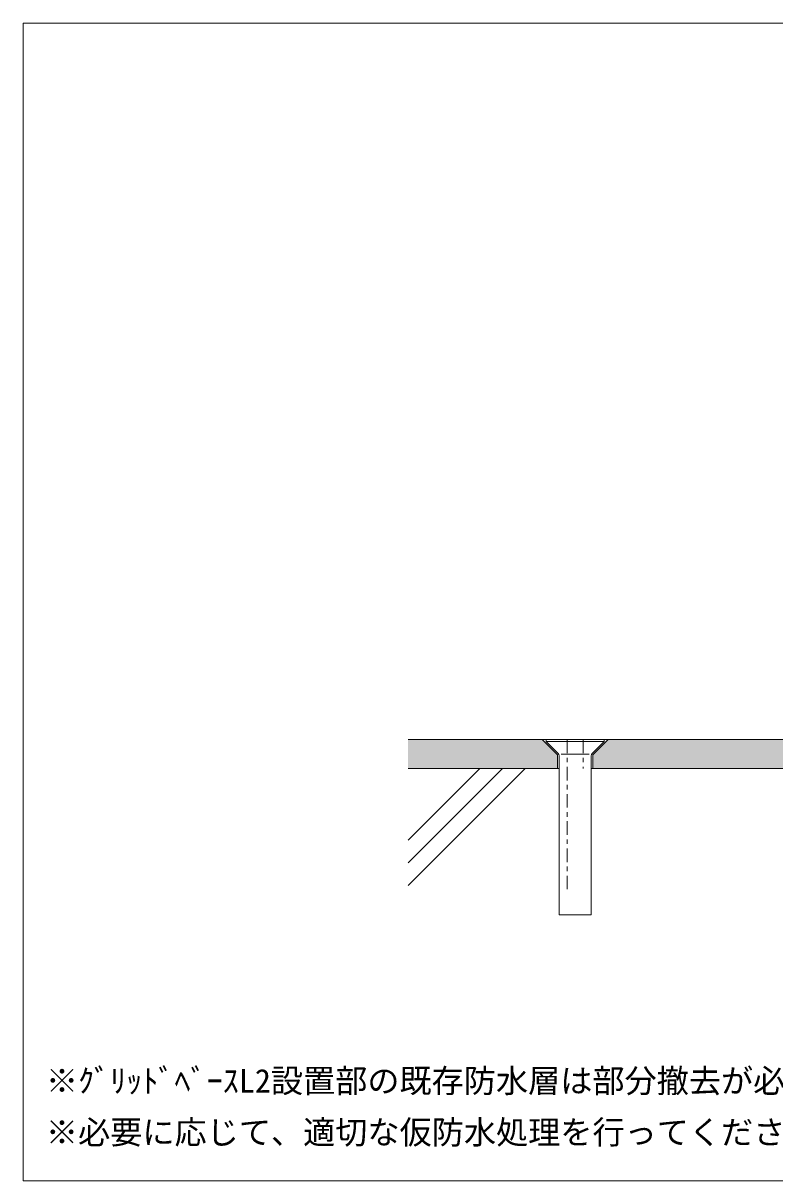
# Model space of a CAD drawing. Units: millimetres on the paper, with parts at other scales. Extents: x -135 to 135, y -94 to 92.
# Drawn here: x -135 to -18.1, y -88 to 92 of the extents above; entities that cross this region are included whole.
import ezdxf
from ezdxf.enums import TextEntityAlignment as Align

# ---------------------------------------------------------------- set-up
doc = ezdxf.new("R2010")
doc.units = ezdxf.units.MM
doc.linetypes.add('USER1', pattern=[4.23336, 2.11668, -0.70556, 0.70556, -0.70556])
for name, color, linetype, lineweight in [('1-7_設備', 7, 'Continuous', 9), ('1-A_元図・躯体', 33, 'Continuous', 18), ('E-1', 7, 'Continuous', 9), ('F-F', 7, 'Continuous', 9)]:
    doc.layers.add(name, color=color, linetype=linetype, lineweight=lineweight)
doc.layers.add('1-B_その他', color=9, linetype='Continuous')
doc.styles.add('ＭＳ ゴシック', font='')
doc.styles.get('ＭＳ ゴシック').set_extended_font_data('MS Gothic')

msp = doc.modelspace()

# ---------------------------------------------------------------- linework, layer by layer
at = {"layer": '1-7_設備'}
for p, q in [((-15.384, -19.387), (-75.134, -19.387)), ((-53.634, -19.387), (-53.634, -19.687)), ((-53.634, -19.387), (-44.634, -19.387)), ((-46.487, -21.541), (-44.634, -19.687)), ((-44.634, -19.387), (-44.634, -19.687)), ((-51.634, -46.637), (-51.634, -21.894)), ((-51.324, -21.637), (-46.944, -21.637)), ((-51.884, -23.887), (-75.134, -23.887)), ((0.116, -23.887), (-46.384, -23.887))]:
    msp.add_line(p, q, dxfattribs=at)
at = {"layer": '1-7_設備', "linetype": 'USER1'}
for p, q in [((-50.384, -19.387), (-50.384, -43.093)), ((-47.884, -19.387), (-47.884, -23.89))]:
    msp.add_line(p, q, dxfattribs=at)
at = {"layer": '1-7_設備'}
for points in [[(-51.884, -23.887), (-51.884, -21.762), (-54.259, -19.387), (-44.009, -19.387), (-46.384, -21.762), (-46.384, -23.887)], [(-51.78, -21.541), (-53.634, -19.687), (-44.634, -19.687)], [(-51.634, -46.637), (-46.634, -46.637), (-46.634, -21.894)]]:
    msp.add_lwpolyline(points, dxfattribs=at)
for centre, start, end in [((-52.134, -21.894), 0, 45), ((-46.134, -21.894), 135, 180)]:
    msp.add_arc(centre, 0.5, start, end, dxfattribs=at)
at = {"layer": '1-A_元図・躯体', "color": 7, "lineweight": 9}
for p, q in [((-75.134, -23.887), (-51.634, -23.887)), ((-63.991, -23.887), (-75.134, -35.03)), ((-60.456, -23.887), (-75.134, -38.565)), ((-56.92, -23.887), (-75.134, -42.101)), ((-46.634, -23.887), (0.366, -23.887))]:
    msp.add_line(p, q, dxfattribs=at)
at = {"layer": '1-B_その他'}
for points in [[(-75.134, -19.387), (-75.134, -23.887), (-54.259, -19.387), (-51.884, -21.762)], [(-44.009, -19.387), (-46.384, -21.762), (-46.384, -23.887)], [(-44.009, -19.387), (-46.384, -23.887), (0.116, -23.887)], [(-44.009, -19.387), (0.116, -23.887), (0.116, -21.762)], [(0.116, -21.762), (-15.384, -19.387), (-44.009, -19.387)], [(-75.134, -23.887), (-51.884, -23.887), (-51.884, -21.762)]]:
    msp.add_solid(points, dxfattribs=at)
at = {"layer": 'F-F'}
msp.add_line((-135, 92), (-135, -88), dxfattribs=at)
msp.add_lwpolyline([(-135, 92), (135, 92), (135, -88), (-135, -88)], dxfattribs=at)

# ---------------------------------------------------------------- texts
at = {"layer": 'E-1', "style": 'ＭＳ ゴシック'}
for s, p in [('※ｸﾞﾘｯﾄﾞﾍﾞｰｽL2設置部の既存防水層は部分撤去が必要です。', (-131.459, -75.378)), ('※必要に応じて、適切な仮防水処理を行ってください。', (-131.459, -83.378))]:
    msp.add_text(s, height=3.666, dxfattribs=at).set_placement(p, align=Align.BOTTOM_LEFT)

doc.saveas('drawing.dxf')
